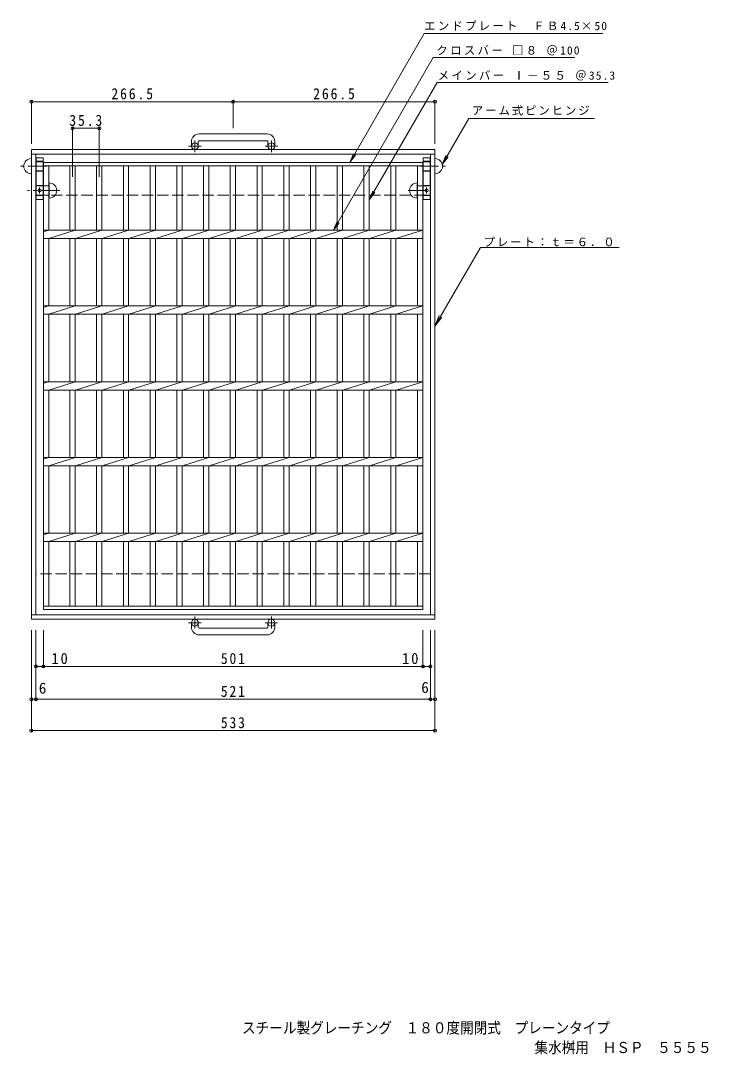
# Model space of a CAD drawing. Units: millimetres, scale not verified. Extents: x -718 to 866, y -688 to 677.
# Drawn here: x -718 to 190, y -688 to 677 of the extents above; entities that cross this region are included whole.
import ezdxf
from ezdxf.enums import TextEntityAlignment as Align

# ---------------------------------------------------------------- set-up
doc = ezdxf.new("R2010")
doc.units = ezdxf.units.MM
doc.header["$LTSCALE"] = 5
doc.header["$PDMODE"] = 32
doc.header["$PDSIZE"] = 4
doc.linetypes.add('CHAIN1', pattern=[8, 5, -1, 1, -1])
doc.linetypes.add('DASHED3', pattern=[4, 3, -1])
for name, color, linetype, lineweight in [('B-1', 2, 'Continuous', 9), ('B-2', 3, 'Continuous', 9), ('B-4', 7, 'Continuous', 9), ('B-5', 7, 'Continuous', 9), ('B-8', 3, 'Continuous', 9)]:
    doc.layers.add(name, color=color, linetype=linetype, lineweight=lineweight)
doc.layers.add('F-5_F-5ﾚｲﾔ', color=2, linetype='Continuous')
doc.styles.add('ＭＳ ゴシック', font='')
doc.styles.get('ＭＳ ゴシック').set_extended_font_data('MS Gothic')

msp = doc.modelspace()

# ---------------------------------------------------------------- linework, layer by layer
at = {"layer": 'B-1', "linetype": 'CHAIN1'}
for p, q in [((-488.362, 503.113), (-488.362, 518.71)), ((-387.362, 503.113), (-387.362, 518.71)), ((-480.199, 511.22), (-496.606, 511.22)), ((-379.199, 511.22), (-395.606, 511.22)), ((-480.199, -117.78), (-496.606, -117.78)), ((-488.362, -109.673), (-488.362, -125.27)), ((-379.199, -117.78), (-395.606, -117.78)), ((-387.362, -109.673), (-387.362, -125.27))]:
    msp.add_line(p, q, dxfattribs=at)
at = {"layer": 'B-1'}
for p, q in [((-392.862, 527.321), (-482.862, 527.321)), ((-704.362, 506.72), (-171.362, 506.72)), ((-704.362, -113.28), (-704.362, 506.72)), ((-492.862, 517.321), (-492.862, 511.22)), ((-483.862, 517.321), (-483.862, 511.22)), ((-482.862, 518.32), (-392.861, 518.32)), ((-391.862, 517.321), (-391.862, 511.22)), ((-382.862, 517.321), (-382.862, 511.22)), ((-171.362, 506.72), (-171.362, -113.28)), ((-704.362, 500.72), (-171.362, 500.72)), ((-698.362, -107.28), (-698.362, 500.72)), ((-177.362, 500.72), (-177.362, -107.28)), ((-171.362, -107.28), (-704.362, -107.28)), ((-171.362, -113.28), (-704.362, -113.28)), ((-492.862, -123.88), (-492.862, -117.78)), ((-483.862, -123.88), (-483.862, -117.78)), ((-391.862, -123.88), (-391.862, -117.78)), ((-382.862, -123.88), (-382.862, -117.78)), ((-482.862, -124.88), (-392.861, -124.88)), ((-392.862, -133.88), (-482.862, -133.88))]:
    msp.add_line(p, q, dxfattribs=at)
at = {"layer": 'B-1', "linetype": 'DASHED3'}
for p, q in [((-698.362, 446.72), (-177.362, 446.72)), ((-177.362, -53.28), (-698.362, -53.28))]:
    msp.add_line(p, q, dxfattribs=at)
at = {"layer": 'B-1'}
for centre in [(-488.362, 511.22), (-387.362, 511.22), (-488.362, -117.78), (-387.362, -117.78)]:
    msp.add_circle(centre, 4.5, dxfattribs=at)
for centre, radius, start, end in [((-482.862, 517.321), 10, 90, 180), ((-392.862, 517.321), 10, 0, 90), ((-482.862, 517.321), 1, 90, 180), ((-392.861, 517.321), 1, 0, 90), ((-482.862, -123.88), 10, 180, 270), ((-482.862, -123.88), 1, 180, 270), ((-392.862, -123.88), 10, 270, 0), ((-392.861, -123.88), 1, 270, 0)]:
    msp.add_arc(centre, radius, start, end, dxfattribs=at)
at = {"layer": 'B-2'}
for p, q in [((-688.361, 489.72), (-187.362, 489.72)), ((-688.361, -100.28), (-688.361, 489.72)), ((-688.361, 485.22), (-187.362, 485.22)), ((-681.361, 400.221), (-681.361, 485.22)), ((-653.461, 485.22), (-653.461, 400.221)), ((-646.461, 485.22), (-646.461, 400.221)), ((-618.161, 485.22), (-618.161, 400.221)), ((-611.161, 485.22), (-611.161, 400.221)), ((-582.861, 485.22), (-582.861, 400.221)), ((-575.861, 485.22), (-575.861, 400.221)), ((-547.561, 485.22), (-547.561, 400.221)), ((-540.561, 485.22), (-540.561, 400.221)), ((-512.261, 485.22), (-512.261, 400.221)), ((-505.261, 485.22), (-505.261, 400.221)), ((-476.961, 485.22), (-476.961, 400.221)), ((-469.961, 485.22), (-469.961, 400.221)), ((-441.661, 485.22), (-441.661, 400.221)), ((-434.661, 485.22), (-434.661, 400.221)), ((-406.36, 485.22), (-406.36, 400.221)), ((-399.36, 485.22), (-399.36, 400.221)), ((-371.06, 485.22), (-371.06, 400.221)), ((-364.06, 485.22), (-364.06, 400.221)), ((-335.76, 485.22), (-335.76, 400.221)), ((-328.76, 485.22), (-328.76, 400.221)), ((-300.46, 485.22), (-300.46, 400.221)), ((-293.46, 485.22), (-293.46, 400.221)), ((-265.16, 485.22), (-265.16, 400.221)), ((-258.16, 485.22), (-258.16, 400.221)), ((-229.859, 485.22), (-229.859, 400.221)), ((-222.859, 485.22), (-222.859, 400.221)), ((-194.362, 485.22), (-194.362, 400.221)), ((-187.362, 489.72), (-187.362, -100.28)), ((-688.361, 398.14), (-681.761, 400.221)), ((-688.361, 400.221), (-187.362, 400.221)), ((-681.361, 389.221), (-646.461, 400.221)), ((-646.061, 389.221), (-611.161, 400.221)), ((-610.761, 389.221), (-575.861, 400.221)), ((-575.461, 389.221), (-540.561, 400.221)), ((-540.161, 389.221), (-505.261, 400.221)), ((-504.861, 389.221), (-469.961, 400.221)), ((-469.561, 389.221), (-434.661, 400.221)), ((-434.261, 389.221), (-399.361, 400.221)), ((-398.961, 389.221), (-364.061, 400.221)), ((-363.66, 389.221), (-328.761, 400.221)), ((-328.36, 389.221), (-293.46, 400.221)), ((-293.06, 389.221), (-258.16, 400.221)), ((-257.76, 389.221), (-222.86, 400.221)), ((-222.46, 389.221), (-187.56, 400.221)), ((-688.361, 389.221), (-187.362, 389.221)), ((-681.361, 300.22), (-681.361, 389.221)), ((-653.461, 389.221), (-653.461, 300.22)), ((-646.461, 389.221), (-646.461, 300.22)), ((-618.161, 389.221), (-618.161, 300.22)), ((-611.161, 389.221), (-611.161, 300.22)), ((-582.861, 389.221), (-582.861, 300.22)), ((-575.861, 389.221), (-575.861, 300.22)), ((-547.561, 389.221), (-547.561, 300.22)), ((-540.561, 389.221), (-540.561, 300.22)), ((-512.261, 389.221), (-512.261, 300.22)), ((-505.261, 389.221), (-505.261, 300.22)), ((-476.961, 389.221), (-476.961, 300.22)), ((-469.961, 389.221), (-469.961, 300.22)), ((-441.661, 389.221), (-441.661, 300.22)), ((-434.661, 389.221), (-434.661, 300.22)), ((-406.36, 389.221), (-406.36, 300.22)), ((-399.36, 389.221), (-399.36, 300.22)), ((-371.06, 389.221), (-371.06, 300.22)), ((-364.06, 389.221), (-364.06, 300.22)), ((-335.76, 389.221), (-335.76, 300.22)), ((-328.76, 389.221), (-328.76, 300.22)), ((-300.46, 389.221), (-300.46, 300.22)), ((-293.46, 389.221), (-293.46, 300.22)), ((-265.16, 389.221), (-265.16, 300.22)), ((-258.16, 389.221), (-258.16, 300.22)), ((-229.859, 389.221), (-229.859, 300.22)), ((-222.859, 389.221), (-222.859, 300.22)), ((-194.362, 389.221), (-194.362, 300.22)), ((-688.361, 298.14), (-681.761, 300.221)), ((-688.361, 300.221), (-187.362, 300.221)), ((-681.361, 289.221), (-646.461, 300.221)), ((-646.061, 289.221), (-611.161, 300.221)), ((-610.761, 289.221), (-575.861, 300.221)), ((-575.461, 289.221), (-540.561, 300.221)), ((-540.161, 289.221), (-505.261, 300.221)), ((-504.861, 289.221), (-469.961, 300.221)), ((-469.561, 289.221), (-434.661, 300.221)), ((-434.261, 289.221), (-399.361, 300.221)), ((-398.961, 289.221), (-364.061, 300.221)), ((-363.66, 289.221), (-328.761, 300.221)), ((-328.36, 289.221), (-293.46, 300.221)), ((-293.06, 289.221), (-258.16, 300.221)), ((-257.76, 289.221), (-222.86, 300.221)), ((-222.46, 289.221), (-187.56, 300.221)), ((-688.361, 289.221), (-187.362, 289.221)), ((-681.361, 200.22), (-681.361, 289.221)), ((-653.461, 289.221), (-653.461, 200.22)), ((-646.461, 289.221), (-646.461, 200.22)), ((-618.161, 289.221), (-618.161, 200.22)), ((-611.161, 289.221), (-611.161, 200.22)), ((-582.861, 289.221), (-582.861, 200.22)), ((-575.861, 289.221), (-575.861, 200.22)), ((-547.561, 289.221), (-547.561, 200.22)), ((-540.561, 289.221), (-540.561, 200.22)), ((-512.261, 289.221), (-512.261, 200.22)), ((-505.261, 289.221), (-505.261, 200.22)), ((-476.961, 289.221), (-476.961, 200.22)), ((-469.961, 289.221), (-469.961, 200.22)), ((-441.661, 289.221), (-441.661, 200.22)), ((-434.661, 289.221), (-434.661, 200.22)), ((-406.36, 289.221), (-406.36, 200.22)), ((-399.36, 289.221), (-399.36, 200.22)), ((-371.06, 289.221), (-371.06, 200.22)), ((-364.06, 289.221), (-364.06, 200.22)), ((-335.76, 289.221), (-335.76, 200.22)), ((-328.76, 289.221), (-328.76, 200.22)), ((-300.46, 289.221), (-300.46, 200.22)), ((-293.46, 289.221), (-293.46, 200.22)), ((-265.16, 289.221), (-265.16, 200.22)), ((-258.16, 289.221), (-258.16, 200.22)), ((-229.859, 289.221), (-229.859, 200.22)), ((-222.859, 289.221), (-222.859, 200.22)), ((-194.362, 289.221), (-194.362, 200.22)), ((-688.361, 198.14), (-681.761, 200.221)), ((-688.361, 200.221), (-187.362, 200.221)), ((-681.361, 189.221), (-646.461, 200.221)), ((-646.061, 189.221), (-611.161, 200.221)), ((-610.761, 189.221), (-575.861, 200.221)), ((-575.461, 189.221), (-540.561, 200.221)), ((-540.161, 189.221), (-505.261, 200.221)), ((-504.861, 189.221), (-469.961, 200.221)), ((-469.561, 189.221), (-434.661, 200.221)), ((-434.261, 189.221), (-399.361, 200.221)), ((-398.961, 189.221), (-364.061, 200.221)), ((-363.66, 189.221), (-328.761, 200.221)), ((-328.36, 189.221), (-293.46, 200.221)), ((-293.06, 189.221), (-258.16, 200.221)), ((-257.76, 189.221), (-222.86, 200.221)), ((-222.46, 189.221), (-187.56, 200.221)), ((-688.361, 189.221), (-187.362, 189.221)), ((-681.361, 100.221), (-681.361, 189.221)), ((-653.461, 189.221), (-653.461, 100.221)), ((-646.461, 189.221), (-646.461, 100.221)), ((-618.161, 189.221), (-618.161, 100.221)), ((-611.161, 189.221), (-611.161, 100.221)), ((-582.861, 189.221), (-582.861, 100.221)), ((-575.861, 189.221), (-575.861, 100.221)), ((-547.561, 189.221), (-547.561, 100.221)), ((-540.561, 189.221), (-540.561, 100.221)), ((-512.261, 189.221), (-512.261, 100.221)), ((-505.261, 189.221), (-505.261, 100.221)), ((-476.961, 189.221), (-476.961, 100.221)), ((-469.961, 189.221), (-469.961, 100.221)), ((-441.661, 189.221), (-441.661, 100.221)), ((-434.661, 189.221), (-434.661, 100.221)), ((-406.36, 189.221), (-406.36, 100.221)), ((-399.36, 189.221), (-399.36, 100.221)), ((-371.06, 189.221), (-371.06, 100.221)), ((-364.06, 189.221), (-364.06, 100.221)), ((-335.76, 189.221), (-335.76, 100.221)), ((-328.76, 189.221), (-328.76, 100.221)), ((-300.46, 189.221), (-300.46, 100.221)), ((-293.46, 189.221), (-293.46, 100.221)), ((-265.16, 189.221), (-265.16, 100.221)), ((-258.16, 189.221), (-258.16, 100.221)), ((-229.859, 189.221), (-229.859, 100.221)), ((-222.859, 189.221), (-222.859, 100.221)), ((-194.362, 189.221), (-194.362, 100.221)), ((-688.361, 98.14), (-681.761, 100.221)), ((-688.361, 100.221), (-187.362, 100.221)), ((-681.361, 89.221), (-646.461, 100.221)), ((-646.061, 89.221), (-611.161, 100.221)), ((-610.761, 89.221), (-575.861, 100.221)), ((-575.461, 89.221), (-540.561, 100.221)), ((-540.161, 89.221), (-505.261, 100.221)), ((-504.861, 89.221), (-469.961, 100.221)), ((-469.561, 89.221), (-434.661, 100.221)), ((-434.261, 89.221), (-399.361, 100.221)), ((-398.961, 89.221), (-364.061, 100.221)), ((-363.66, 89.221), (-328.761, 100.221)), ((-328.36, 89.221), (-293.46, 100.221)), ((-293.06, 89.221), (-258.16, 100.221)), ((-257.76, 89.221), (-222.86, 100.221)), ((-222.46, 89.221), (-187.56, 100.221)), ((-688.361, 89.221), (-187.362, 89.221)), ((-681.361, 0.22), (-681.361, 89.221)), ((-653.461, 89.221), (-653.461, 0.22)), ((-646.461, 89.221), (-646.461, 0.22)), ((-618.161, 89.221), (-618.161, 0.22)), ((-611.161, 89.221), (-611.161, 0.22)), ((-582.861, 89.221), (-582.861, 0.22)), ((-575.861, 89.221), (-575.861, 0.22)), ((-547.561, 89.221), (-547.561, 0.22)), ((-540.561, 89.221), (-540.561, 0.22)), ((-512.261, 89.221), (-512.261, 0.22)), ((-505.261, 89.221), (-505.261, 0.22)), ((-476.961, 89.221), (-476.961, 0.22)), ((-469.961, 89.221), (-469.961, 0.22)), ((-441.661, 89.221), (-441.661, 0.22)), ((-434.661, 89.221), (-434.661, 0.22)), ((-406.36, 89.221), (-406.36, 0.22)), ((-399.36, 89.221), (-399.36, 0.22)), ((-371.06, 89.221), (-371.06, 0.22)), ((-364.06, 89.221), (-364.06, 0.22)), ((-335.76, 89.221), (-335.76, 0.22)), ((-328.76, 89.221), (-328.76, 0.22)), ((-300.46, 89.221), (-300.46, 0.22)), ((-293.46, 89.221), (-293.46, 0.22)), ((-265.16, 89.221), (-265.16, 0.22)), ((-258.16, 89.221), (-258.16, 0.22)), ((-229.859, 89.221), (-229.859, 0.22)), ((-222.859, 89.221), (-222.859, 0.22)), ((-194.362, 89.221), (-194.362, 0.22)), ((-688.361, -1.86), (-681.761, 0.221)), ((-688.361, 0.22), (-187.362, 0.22)), ((-681.361, -10.78), (-646.461, 0.221)), ((-646.061, -10.78), (-611.161, 0.221)), ((-610.761, -10.78), (-575.861, 0.221)), ((-575.461, -10.78), (-540.561, 0.221)), ((-540.161, -10.78), (-505.261, 0.221)), ((-504.861, -10.78), (-469.961, 0.221)), ((-469.561, -10.78), (-434.661, 0.221)), ((-434.261, -10.78), (-399.361, 0.221)), ((-398.961, -10.78), (-364.061, 0.221)), ((-363.66, -10.78), (-328.761, 0.221)), ((-328.36, -10.78), (-293.46, 0.221)), ((-293.06, -10.78), (-258.16, 0.221)), ((-257.76, -10.78), (-222.86, 0.221)), ((-222.46, -10.78), (-187.56, 0.221)), ((-688.361, -10.78), (-187.362, -10.78)), ((-681.361, -95.78), (-681.361, -10.78)), ((-653.461, -10.78), (-653.461, -95.78)), ((-646.461, -10.78), (-646.461, -95.78)), ((-618.161, -10.78), (-618.161, -95.78)), ((-611.161, -10.78), (-611.161, -95.78)), ((-582.861, -10.78), (-582.861, -95.78)), ((-575.861, -10.78), (-575.861, -95.78)), ((-547.561, -10.78), (-547.561, -95.78)), ((-540.561, -10.78), (-540.561, -95.78)), ((-512.261, -10.78), (-512.261, -95.78)), ((-505.261, -10.78), (-505.261, -95.78)), ((-476.961, -10.78), (-476.961, -95.78)), ((-469.961, -10.78), (-469.961, -95.78)), ((-441.661, -10.78), (-441.661, -95.78)), ((-434.661, -10.78), (-434.661, -95.78)), ((-406.36, -10.78), (-406.36, -95.78)), ((-399.36, -10.78), (-399.36, -95.78)), ((-371.06, -10.78), (-371.06, -95.78)), ((-364.06, -10.78), (-364.06, -95.78)), ((-335.76, -10.78), (-335.76, -95.78)), ((-328.76, -10.78), (-328.76, -95.78)), ((-300.46, -10.78), (-300.46, -95.78)), ((-293.46, -10.78), (-293.46, -95.78)), ((-265.16, -10.78), (-265.16, -95.78)), ((-258.16, -10.78), (-258.16, -95.78)), ((-229.859, -10.78), (-229.859, -95.78)), ((-222.859, -10.78), (-222.859, -95.78)), ((-194.362, -10.78), (-194.362, -95.78)), ((-187.362, -95.78), (-688.361, -95.78)), ((-187.362, -100.28), (-688.361, -100.28))]:
    msp.add_line(p, q, dxfattribs=at)
at = {"layer": 'B-4'}
for p, q in [((-704.362, 514.22), (-704.362, 571.374)), ((-704.362, 569.874), (-379.362, 569.874)), ((-437.862, 534.821), (-437.862, 571.374)), ((-379.362, 569.874), (-171.362, 569.874)), ((-171.362, 514.22), (-171.362, 571.374)), ((-649.961, 470.687), (-649.961, 536.277)), ((-649.961, 534.777), (-614.661, 534.777)), ((-614.661, 470.687), (-614.661, 536.277)), ((-704.362, -127.57), (-704.362, -261.743)), ((-698.362, -127.57), (-698.362, -220.428)), ((-688.362, -127.57), (-688.362, -177.062)), ((-187.362, -127.57), (-187.362, -177.062)), ((-177.362, -127.57), (-177.362, -220.428)), ((-171.362, -127.57), (-171.362, -261.743)), ((-698.362, -175.562), (-685.862, -175.562)), ((-685.862, -175.562), (-189.862, -175.562)), ((-189.862, -175.562), (-177.362, -175.562)), ((-704.362, -260.243), (-171.362, -260.243))]:
    msp.add_line(p, q, dxfattribs=at)
msp.add_lwpolyline([(-704.362, -218.928), (-698.362, -218.928), (-177.362, -218.928), (-171.362, -218.928)], dxfattribs=at)
for p in [(-704.362, 569.874), (-437.862, 569.874), (-171.362, 569.874), (-649.961, 534.777), (-614.661, 534.777), (-698.362, -175.562), (-688.362, -175.562), (-187.362, -175.562), (-177.362, -175.562), (-704.362, -218.928), (-698.362, -218.928), (-177.362, -218.928), (-171.362, -218.928), (-704.362, -260.243), (-171.362, -260.243)]:
    msp.add_point(p, dxfattribs=at)
at = {"layer": 'B-5'}
for p, q in [((-185.406, 659.874), (50.261, 659.874)), ((-173.602, 628.44), (13.224, 628.44)), ((-168.604, 595.262), (57.393, 595.262)), ((-126.715, 547.664), (39.097, 547.664)), ((-283.785, 489.72), (-276.17, 499.632)), ((-161.659, 487.14), (-154.049, 497.057)), ((-258.16, 440.147), (-250.55, 450.064)), ((-305.365, 400.221), (-297.756, 410.138)), ((-171.362, 273.641), (-111.362, 377.564)), ((-111.362, 377.564), (71.893, 377.564)), ((-171.362, 273.641), (-165.621, 287.499)), ((-171.362, 273.641), (-162.23, 285.541))]:
    msp.add_line(p, q, dxfattribs=at)
for points in [[(-185.406, 659.874), (-283.785, 489.72), (-278.995, 501.266)], [(-173.602, 628.44), (-305.365, 400.221), (-300.581, 411.769)], [(-168.604, 595.262), (-258.16, 440.147), (-253.376, 451.696)], [(-126.715, 547.664), (-161.659, 487.14), (-156.875, 498.689)]]:
    msp.add_lwpolyline(points, dxfattribs=at)
at = {"layer": 'B-8', "linetype": 'DASHED3'}
for p, q in [((-688.862, 491.22), (-697.862, 491.22)), ((-186.861, 491.22), (-177.861, 491.22)), ((-688.862, 490.72), (-697.862, 490.72)), ((-688.862, 478.72), (-697.862, 478.72)), ((-688.862, 478.22), (-697.862, 478.22)), ((-186.861, 490.72), (-177.861, 490.72)), ((-186.861, 478.72), (-177.861, 478.72)), ((-186.861, 478.22), (-177.861, 478.22)), ((-688.862, 459.22), (-697.862, 459.22)), ((-680.862, 458.72), (-697.862, 458.72)), ((-194.861, 458.72), (-177.862, 458.72)), ((-186.861, 459.22), (-177.861, 459.22)), ((-680.862, 446.72), (-697.862, 446.72)), ((-688.862, 446.22), (-697.862, 446.22)), ((-194.861, 446.72), (-177.862, 446.72)), ((-186.861, 446.22), (-177.861, 446.22))]:
    msp.add_line(p, q, dxfattribs=at)
at = {"layer": 'B-8'}
for p, q in [((-688.862, 495.72), (-688.862, 440.72)), ((-186.862, 495.72), (-186.862, 440.72)), ((-697.862, 490.72), (-698.362, 490.72)), ((-697.862, 478.72), (-698.362, 478.72)), ((-177.861, 490.72), (-177.362, 490.72)), ((-177.861, 478.72), (-177.362, 478.72)), ((-680.862, 462.72), (-680.862, 442.72)), ((-194.861, 462.72), (-194.861, 442.72)), ((-688.862, 440.72), (-697.862, 440.72)), ((-186.862, 440.72), (-177.862, 440.72))]:
    msp.add_line(p, q, dxfattribs=at)
at = {"layer": 'B-8', "linetype": 'CHAIN1'}
for p, q in [((-684.202, 484.72), (-718.454, 484.72)), ((-191.521, 484.72), (-157.269, 484.72)), ((-666.793, 452.72), (-709.602, 452.72)), ((-693.362, 456.73), (-693.362, 448.549)), ((-206.93, 452.72), (-177.362, 452.72)), ((-182.361, 456.73), (-182.361, 448.549))]:
    msp.add_line(p, q, dxfattribs=at)
at = {"layer": 'B-8'}
for points in [[(-688.862, 495.72), (-697.862, 495.72), (-697.862, 440.72)], [(-186.862, 495.72), (-177.862, 495.72), (-177.862, 440.72)]]:
    msp.add_lwpolyline(points, dxfattribs=at)
for centre in [(-693.362, 452.72), (-182.361, 452.72)]:
    msp.add_circle(centre, 2, dxfattribs=at)
for centre, start, end in [((-704.362, 484.72), 90, 270), ((-171.362, 484.72), 270, 90), ((-680.862, 452.72), 270, 90), ((-194.861, 452.72), 90, 270)]:
    msp.add_arc(centre, 10, start, end, dxfattribs=at)

# ---------------------------------------------------------------- texts
at = {"layer": 'B-4', "color": 2, "style": 'ＭＳ ゴシック'}
for p in [(-694.477, -215.901), (-189.466, -214.922)]:
    msp.add_text('6', height=14.66, dxfattribs=at).set_placement(p, align=Align.BOTTOM_LEFT)
at = {"layer": 'B-4', "color": 2, "char_height": 14.66, "attachment_point": 7, "style": 'ＭＳ ゴシック'}
for s, insert in [('\\T1.28;\\W0.9;266.5', (-598.612, 572.874)), ('\\T1.28;\\W0.9;266.5', (-332.112, 572.874)), ('\\T1.28;\\W0.9;35.3', (-654.186, 537.777)), ('\\T1.27;\\W0.95;10', (-677.776, -172.562)), ('\\T1.27;\\W0.9;501', (-454.112, -172.562)), ('\\T1.27;\\W0.95;10', (-214.762, -172.562)), ('\\T1.27;\\W0.9;521', (-454.112, -215.928)), ('\\T1.27;\\W0.9;533', (-454.112, -257.243))]:
    msp.add_mtext(s, dxfattribs=dict(at, insert=insert))
at = {"layer": 'B-5', "char_height": 11, "attachment_point": 7, "style": 'ＭＳ ゴシック'}
for s, insert in [('\\T1.2;エンドプレート\u3000ＦＢ4.5×50', (-185.621, 663.729)), ('\\T1.21;クロスバー\\~□８\\~＠100', (-169.446, 631.023)), ('\\T1.21;メインバー\\~Ⅰ－５５\\~＠35.3', (-167.716, 597.873)), ('\\T1.17;アーム式ピンヒンジ', (-122.577, 551.435)), ('\\T1.17;プレート：ｔ＝６．０', (-107.1, 378.601))]:
    msp.add_mtext(s, dxfattribs=dict(at, insert=insert))
at = {"layer": 'F-5_F-5ﾚｲﾔ', "style": 'ＭＳ ゴシック', "width": 0.9}
for s, p in [('スチール製グレーチング\u3000１８０度開閉式\u3000プレーンタイプ', (-426.188, -664.293)), ('集水桝用\u3000ＨＳＰ\u3000５５５５', (-39.905, -690.26))]:
    msp.add_text(s, height=14.66, dxfattribs=at).set_placement(p, align=Align.BOTTOM_LEFT)

doc.saveas('drawing.dxf')
